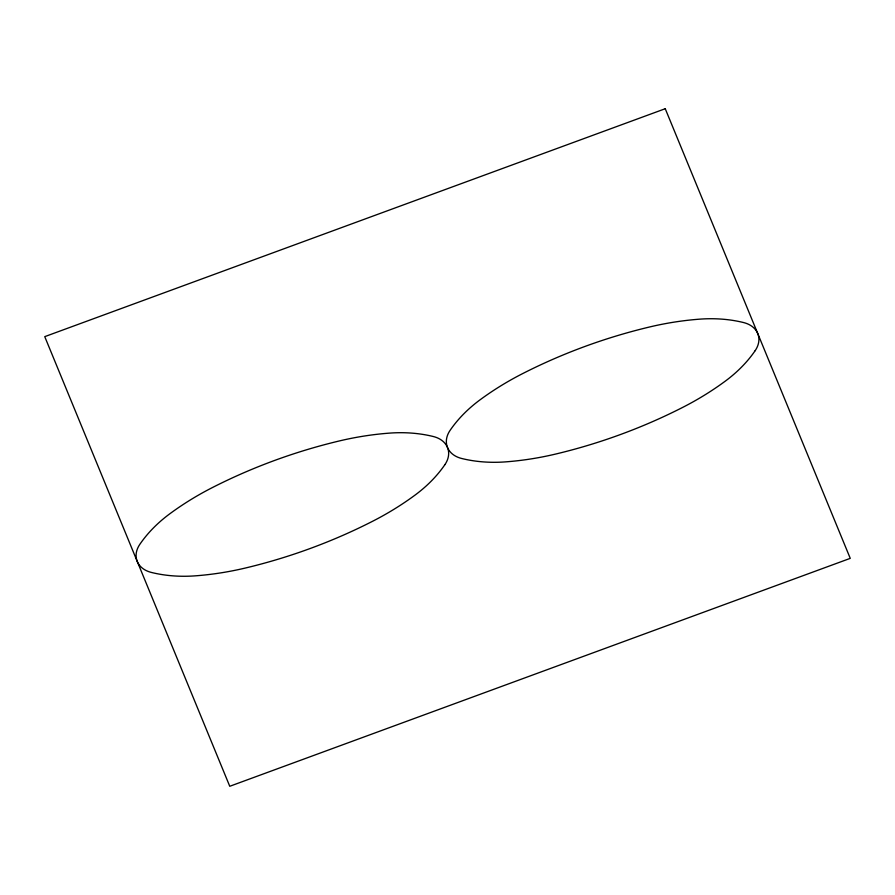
<?xml version="1.0" encoding="UTF-8"?>
<svg xmlns="http://www.w3.org/2000/svg" width="895" height="895" viewBox="0 0 895 895"><rect width="100%" height="100%" fill="white"/><g stroke="black" fill="none" stroke-linecap="round" stroke-linejoin="round"><path stroke-width="1.34" d="M665.242 108.72L44.75 336.643L229.758 786.28L850.25 558.357L665.242 108.72M755.167 350.661A28.427 20.854 -17.6 0 0 743.6 322.558A122.649 89.992 -17.6 0 0 699.532 319.168A242.299 177.781 -17.6 0 0 649.367 327.033A422.451 309.961 -17.6 0 0 522.769 373.539A242.299 177.781 -17.6 0 0 480.156 399.752A122.649 89.992 -17.6 0 0 450.084 430.372A28.427 20.854 -17.6 0 0 461.652 458.475A122.649 89.992 -17.6 0 0 505.709 461.865A242.299 177.781 -17.6 0 0 555.885 454A422.451 309.961 -17.6 0 0 682.471 407.505A242.299 177.781 -17.6 0 0 725.095 381.281A122.649 89.992 -17.6 0 0 755.167 350.661M444.916 464.628A28.427 20.854 -17.6 0 0 433.348 436.525A122.649 89.992 -17.6 0 0 389.291 433.135A242.299 177.781 -17.6 0 0 339.115 441A422.451 309.961 -17.6 0 0 212.529 487.495A242.299 177.781 -17.6 0 0 169.905 513.719A122.649 89.992 -17.6 0 0 139.833 544.339A28.427 20.854 -17.6 0 0 151.4 572.442A122.649 89.992 -17.6 0 0 195.468 575.832A242.299 177.781 -17.6 0 0 245.633 567.967A422.451 309.961 -17.6 0 0 372.231 521.461A242.299 177.781 -17.6 0 0 414.844 495.248A122.649 89.992 -17.6 0 0 444.916 464.628"/></g></svg>
